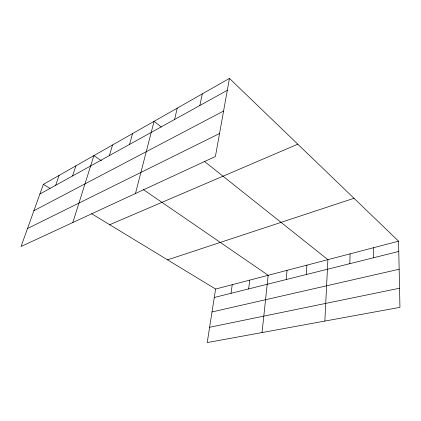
<?xml version="1.0" encoding="UTF-8"?>
<svg xmlns="http://www.w3.org/2000/svg" width="421" height="421" viewBox="0 0 421 421"><rect width="100%" height="100%" fill="white"/><g stroke="black" fill="none" stroke-linecap="round" stroke-linejoin="round"><path stroke-width="0.63" d="M373.569 257.752L373.611 247.695M349.825 263.678L350.093 253.852M324.849 321.076L327.896 259.662L204.159 161.196M306.246 274.545L306.904 265.156M286.206 279.544L287.027 270.361M262.03 332.564L268.172 275.292L143.324 189.561M248.643 288.911L249.737 280.118M231.024 293.311L232.239 284.701M398.561 241.165L215.599 289.053L207.216 342.583L399.95 307.346L398.561 241.165L229.445 78.417L43.352 184.372L21.05 246.49L215.41 156.507L229.445 78.417M199.864 105.497L202.29 93.878M174.583 119.49L177.246 108.139M135.473 193.518L154.07 121.332L161.248 127.047M129.542 144.414L132.557 133.578M109.397 155.565L112.544 144.977M72.833 222.514L93.878 155.602L101.387 160.764M72.565 175.952L75.906 165.832M55.688 185.293L59.103 175.404M39.879 194.039L227.308 90.31M33.891 210.726L223.577 111.055M27.491 228.545L219.541 133.536M109.723 224.709L297.789 144.187M167.537 259.846L354.003 198.286M214.278 297.484L398.776 251.463M212.01 311.95L399.15 269.24M209.616 327.275L399.55 288.227M43.352 184.372L50.041 188.434M91.594 213.694L215.599 289.053"/></g></svg>
